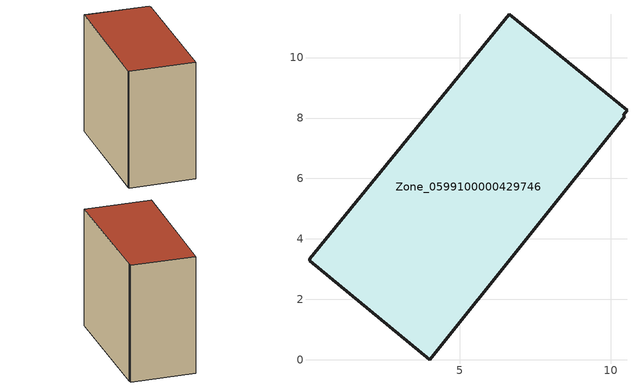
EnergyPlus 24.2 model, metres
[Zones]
Zone_0599100000429746
 floor ground (C_G): 10.4,8.09 10.45,8.05 4.01,0 0.02,3.27 0.04,3.33 6.63,11.43 10.53,8.25 z0
 wall outside (C_F): 10.45,8.05 10.4,8.09 10.53,8.25 6.63,11.43 0.04,3.33 0.02,3.27 4.01,0 10.45,8.05 z0:9.4
 roof outside (C_R): 0.02,3.27 4.01,0 10.45,8.05 10.4,8.09 10.53,8.25 6.63,11.43 0.04,3.33 z9.4
[BUILDING]
Pand.0599100000429746: North Axis=0; Terrain=City; Loads Convergence Tolerance Value=0.04; Temperature Convergence Tolerance Value=0.4; Solar Distribution=FullExterior; Maximum Number of Warmup Days=25; Minimum Number of Warmup Days=1
[Site:Location]
Rotterdam.The.Hague.AP_ZH_NLD Design_Conditions: Latitude=51.96; Longitude=4.45; Time Zone=1; Elevation=-4.5
[SITE:GROUNDTEMPERATURE:BUILDINGSURFACE]
18, 18, 18, 18, 18, 18, 18, 18, 18, 18, 18, 18
[MATERIAL] Thermal Absorptance=0.9; Solar Absorptance=0.7; Visible Absorptance=0.7
Name | Roughness | Thickness | Conductivity | Density | Specific Heat
G.TI.2006-2014 | MediumSmooth | 0.15 | 0.06 | 540 | 1210
F.TI.2006-2014 | Rough | 0.3 | 0.12 | 1920 | 840
R.TI.2006-2014 | MediumRough | 0.2 | 0.08 | 1500 | 1000
[CONSTRUCTION]
C_G: G.TI.2006-2014
C_F: F.TI.2006-2014
C_R: R.TI.2006-2014
[ZONE]
Zone_0599100000429746: Type=1; Multiplier=1; Ceiling Height=Autocalculate; Volume=Autocalculate; Floor Area=autocalculate; Part of Total Floor Area=Yes
[ZONEINFILTRATION:DESIGNFLOWRATE]
Infil_Zone_0599100000429746: Zone or ZoneList or Space or SpaceList=Zone_0599100000429746; Schedule=AlwaysOn; Design Flow Rate Calculation Method=Flow/Area; Flow Rate per Floor Area=0.0015; Constant Term Coefficient=1; Temperature Term Coefficient=0; Velocity Term Coefficient=0; Velocity Squared Term Coefficient=0
[HVACTEMPLATE:ZONE:IDEALLOADSAIRSYSTEM]
Zone_0599100000429746: Maximum Heating Supply Air Temperature=50; Minimum Cooling Supply Air Temperature=13; Maximum Heating Supply Air Humidity Ratio=0.0156; Minimum Cooling Supply Air Humidity Ratio=0.0077; Heating Limit=NoLimit; Cooling Limit=NoLimit; Dehumidification Control Type=ConstantSensibleHeatRatio; Cooling Sensible Heat Ratio=0.7; Dehumidification Setpoint=60; Humidification Control Type=None; Humidification Setpoint=30; Outdoor Air Method=None; Outdoor Air Flow Rate per Person=0.00944; Outdoor Air Flow Rate per Zone Floor Area=0; Outdoor Air Flow Rate per Zone=0; Demand Controlled Ventilation Type=None; Outdoor Air Economizer Type=NoEconomizer; Heat Recovery Type=None; Sensible Heat Recovery Effectiveness=0.7; Latent Heat Recovery Effectiveness=0.65
[ZONECONTROL:THERMOSTAT]
ThermostatControl_Zone_0599100000429746: Zone or ZoneList=Zone_0599100000429746; Control Type Schedule=DualSetpointControlType; Control 1=Thermostat_Zone_0599100000429746; Temperature Difference Between Cutout And Setpoint=0
[THERMOSTATSETPOINT:DUALSETPOINT]
Thermostat_Zone_0599100000429746: Heating Setpoint Temperature Schedule=HeatingSetpoint_Zone_0599100000429746; Cooling Setpoint Temperature Schedule=CoolingSetpoint_Zone_0599100000429746
[SCHEDULE:COMPACT]
HeatingSetpoint_Zone_0599100000429746: Through: 12/31, For: AllDays, Until: 24:00, 21
CoolingSetpoint_Zone_0599100000429746: Through: 12/31, For: AllDays, Until: 24:00, 24
DualSetpointControlType: Through: 12/31, For: AllDays, Until: 24:00, 4
AlwaysOn: Through: 12/31, For: AllDays, Until: 24:00, 1
